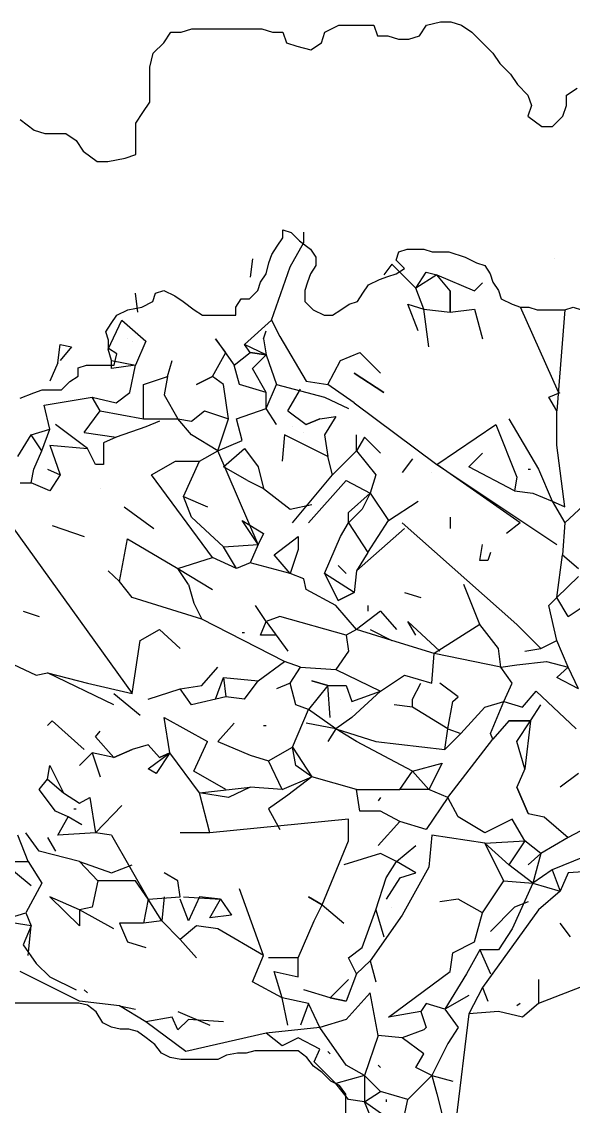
# Model space of a CAD drawing. Header units: inches. Extents: x -422522 to 22891, y -2973 to 414515.
# Drawn here: x 2486 to 2611.1, y -2062 to -1815.8 of the extents above; entities that cross this region are included whole.
import ezdxf

# ---------------------------------------------------------------- set-up
doc = ezdxf.new("R2010")
doc.units = ezdxf.units.IN
doc.header["$MEASUREMENT"] = 0
doc.layers.add('pino marittimo', color=7, linetype='Continuous')

msp = doc.modelspace()

# ---------------------------------------------------------------- linework, layer by layer
at = {"layer": 'pino marittimo'}
for p, q in [((2549.93216, -1865.96767), (2549.93216, -1863.60499)), ((2546.8425, -1871.42), (2549.93216, -1865.96767)), ((2538.30051, -1869.60255), (2537.75527, -1873.78268)), ((2606.81818, -1869.60255), (2606.81818, -1869.60255)), ((2542.66238, -1883.59688), (2546.8425, -1871.42)), ((2569.92405, -1870.87477), (2568.1066, -1873.23744)), ((2575.37638, -1876.3271), (2569.92405, -1870.87477)), ((2575.37638, -1876.3271), (2577.73906, -1872.69221)), ((2580.10174, -1873.23744), (2575.37638, -1876.3271)), ((2577.73906, -1872.69221), (2580.10174, -1873.23744)), ((2583.1914, -1876.87233), (2580.10174, -1873.23744)), ((2580.10174, -1873.23744), (2588.64373, -1876.87233)), ((2588.64373, -1876.87233), (2590.46117, -1875.05489)), ((2512.31105, -1881.77944), (2511.76581, -1877.41757)), ((2577.19383, -1881.05246), (2575.37638, -1876.3271)), ((2583.1914, -1881.77944), (2583.1914, -1876.87233)), ((2583.1914, -1876.87233), (2583.1914, -1881.77944)), ((2575.92162, -1885.95956), (2573.55894, -1879.96199)), ((2573.55894, -1879.96199), (2577.19383, -1881.05246)), ((2578.28429, -1889.59445), (2577.19383, -1881.05246)), ((2577.19383, -1881.05246), (2583.1914, -1881.77944)), ((2583.1914, -1881.77944), (2588.64373, -1881.05246)), ((2588.64373, -1881.05246), (2590.46117, -1887.777)), ((2588.64373, -1881.05246), (2588.64373, -1881.05246)), ((2588.64373, -1881.05246), (2590.46117, -1887.777)), ((2609.17902, -1881.20633), (2607.36341, -1904.13401)), ((2505.5865, -1890.13968), (2508.67616, -1883.59688)), ((2508.67616, -1883.59688), (2514.12849, -1888.32224)), ((2536.48306, -1889.04921), (2542.66238, -1883.59688)), ((2542.66238, -1883.59688), (2544.47982, -1887.23177)), ((2509.94837, -1887.777), (2509.94837, -1887.777)), ((2532.30294, -1890.86666), (2529.94026, -1887.777)), ((2529.94026, -1887.777), (2534.12039, -1893.77457)), ((2540.84493, -1887.777), (2541.39016, -1885.95956)), ((2540.84493, -1887.777), (2541.39016, -1891.41189)), ((2544.47982, -1887.23177), (2550.47739, -1897.40946)), ((2494.1366, -1893.22934), (2494.68183, -1889.04921)), ((2494.68183, -1889.04921), (2497.22626, -1889.59445)), ((2497.22626, -1889.59445), (2494.68183, -1892.6841)), ((2506.31348, -1892.6841), (2505.5865, -1890.13968)), ((2511.03884, -1888.32224), (2511.03884, -1888.32224)), ((2514.12849, -1888.32224), (2511.76581, -1893.77457)), ((2541.39016, -1891.41189), (2536.48306, -1889.04921)), ((2537.75527, -1890.86666), (2536.48306, -1889.04921)), ((2506.31348, -1892.6841), (2511.76581, -1893.77457)), ((2506.31348, -1894.50155), (2506.31348, -1892.6841)), ((2519.03559, -1896.31899), (2520.12606, -1892.6841)), ((2529.21328, -1896.31899), (2532.30294, -1890.86666)), ((2534.12039, -1893.77457), (2537.75527, -1890.86666)), ((2541.39016, -1891.41189), (2537.75527, -1890.86666)), ((2537.75527, -1890.86666), (2541.39016, -1891.41189)), ((2538.30051, -1894.50155), (2541.39016, -1891.41189)), ((2541.39016, -1891.41189), (2543.75284, -1898.13644)), ((2555.38449, -1898.13644), (2558.2924, -1892.6841)), ((2558.2924, -1892.6841), (2562.65427, -1890.86666)), ((2562.65427, -1890.86666), (2564.47171, -1892.6841)), ((2564.47171, -1892.6841), (2567.37963, -1895.59202)), ((2494.1366, -1893.22934), (2492.31915, -1897.40946)), ((2511.76581, -1893.77457), (2506.31348, -1894.50155)), ((2510.4936, -1899.95388), (2511.76581, -1893.77457)), ((2535.3926, -1898.13644), (2534.12039, -1893.77457)), ((2541.39016, -1899.95388), (2538.30051, -1894.50155)), ((2565.56218, -1893.77457), (2565.56218, -1893.77457)), ((2513.58326, -1898.13644), (2519.03559, -1896.31899)), ((2519.03559, -1896.31899), (2518.30862, -1900.49912)), ((2529.21328, -1896.31899), (2525.57839, -1898.13644)), ((2525.57839, -1898.13644), (2529.21328, -1896.31899)), ((2531.75771, -1898.13644), (2529.21328, -1896.31899)), ((2550.47739, -1897.40946), (2555.38449, -1898.13644)), ((2568.1066, -1899.95388), (2561.38206, -1895.59202)), ((2561.38206, -1895.59202), (2568.1066, -1899.95388)), ((2507.40395, -1902.31656), (2510.4936, -1899.95388)), ((2513.58326, -1905.95145), (2513.58326, -1898.13644)), ((2513.58326, -1898.13644), (2513.58326, -1898.13644)), ((2532.84817, -1905.95145), (2531.75771, -1898.13644)), ((2541.39016, -1899.95388), (2535.3926, -1898.13644)), ((2541.39016, -1903.58877), (2543.75284, -1898.13644)), ((2541.39016, -1903.58877), (2541.39016, -1899.95388)), ((2543.75284, -1898.13644), (2554.65751, -1901.04435)), ((2546.29727, -1904.13401), (2549.20518, -1899.22691)), ((2561.38206, -1902.31656), (2555.38449, -1898.13644)), ((2605.54597, -1901.04435), (2608.09039, -1899.95388)), ((2491.04694, -1902.86179), (2501.95161, -1901.04435)), ((2503.76906, -1904.13401), (2501.95161, -1901.04435)), ((2501.95161, -1901.04435), (2507.40395, -1902.31656)), ((2518.30862, -1900.49912), (2521.39827, -1905.95145)), ((2554.65751, -1901.04435), (2560.10985, -1903.58877)), ((2561.38206, -1902.31656), (2580.10174, -1916.31089)), ((2607.36341, -1904.13401), (2605.54597, -1901.04435)), ((2492.31915, -1908.31413), (2491.04694, -1902.86179)), ((2500.13417, -1909.04111), (2503.76906, -1904.13401)), ((2503.76906, -1904.13401), (2513.58326, -1905.95145)), ((2524.48793, -1906.49668), (2527.39584, -1904.13401)), ((2527.39584, -1904.13401), (2532.84817, -1905.95145)), ((2534.66562, -1905.95145), (2541.39016, -1903.58877)), ((2543.75284, -1907.22366), (2541.39016, -1903.58877)), ((2546.29727, -1904.13401), (2550.47739, -1907.22366)), ((2546.29727, -1904.13401), (2546.29727, -1904.13401)), ((2607.36341, -1911.94902), (2607.36341, -1904.13401)), ((2500.86114, -1912.676), (2493.59137, -1907.22366)), ((2513.58326, -1905.95145), (2521.39827, -1905.95145)), ((2517.21815, -1906.49668), (2514.12849, -1907.7689)), ((2524.48793, -1909.58634), (2521.39827, -1905.95145)), ((2521.39827, -1905.95145), (2524.48793, -1906.49668)), ((2530.4855, -1913.22123), (2532.84817, -1905.95145)), ((2535.93783, -1910.85855), (2534.66562, -1905.95145)), ((2543.75284, -1907.22366), (2543.75284, -1907.22366)), ((2553.56704, -1905.95145), (2550.47739, -1907.22366)), ((2550.47739, -1907.22366), (2553.56704, -1905.95145)), ((2553.56704, -1905.95145), (2557.20193, -1905.40622)), ((2557.20193, -1905.40622), (2554.65751, -1909.58634)), ((2580.10174, -1916.31089), (2593.55083, -1907.22366)), ((2593.55083, -1907.22366), (2598.27619, -1919.2188)), ((2596.45874, -1905.95145), (2603.18329, -1917.40135)), ((2485.04938, -1914.49344), (2488.13903, -1909.58634)), ((2488.13903, -1909.58634), (2492.31915, -1908.31413)), ((2490.50171, -1913.22123), (2488.13903, -1909.58634)), ((2490.50171, -1913.22123), (2492.31915, -1908.31413)), ((2500.13417, -1909.04111), (2507.40395, -1910.13157)), ((2507.40395, -1910.13157), (2504.49603, -1911.40379)), ((2514.12849, -1907.7689), (2507.40395, -1910.13157)), ((2530.4855, -1913.22123), (2524.48793, -1909.58634)), ((2545.57029, -1909.58634), (2545.02505, -1915.58391)), ((2555.38449, -1914.49344), (2545.57029, -1909.58634)), ((2547.38773, -1907.7689), (2547.38773, -1907.7689)), ((2549.93216, -1909.04111), (2549.93216, -1909.04111)), ((2554.65751, -1909.58634), (2555.38449, -1914.49344)), ((2561.92729, -1913.22123), (2561.92729, -1909.58634)), ((2563.74474, -1910.13157), (2561.92729, -1913.22123)), ((2563.74474, -1910.13157), (2567.37963, -1913.76646)), ((2492.31915, -1911.94902), (2494.68183, -1918.67356)), ((2492.31915, -1911.94902), (2500.86114, -1912.676)), ((2504.49603, -1911.40379), (2504.49603, -1916.31089)), ((2530.4855, -1913.22123), (2535.93783, -1910.85855)), ((2609.18086, -1925.94334), (2607.36341, -1911.94902)), ((2488.68426, -1917.40135), (2490.50171, -1913.22123)), ((2502.67859, -1916.31089), (2500.86114, -1912.676)), ((2526.30537, -1915.58391), (2530.4855, -1913.22123)), ((2539.57272, -1934.48533), (2530.4855, -1913.22123)), ((2531.75771, -1916.85612), (2536.48306, -1912.676)), ((2536.48306, -1912.676), (2539.57272, -1916.85612)), ((2537.21004, -1915.03868), (2537.21004, -1915.03868)), ((2556.47496, -1918.67356), (2555.38449, -1914.49344)), ((2556.47496, -1918.67356), (2561.92729, -1913.22123)), ((2561.92729, -1913.22123), (2566.28916, -1918.67356)), ((2574.6494, -1915.03868), (2572.28673, -1918.12833)), ((2587.37152, -1916.85612), (2590.46117, -1913.76646)), ((2488.13903, -1920.49101), (2488.68426, -1917.40135)), ((2491.77392, -1917.40135), (2494.68183, -1918.67356)), ((2504.49603, -1916.31089), (2502.67859, -1916.31089)), ((2515.4007, -1918.67356), (2520.85304, -1915.58391)), ((2520.85304, -1915.58391), (2526.30537, -1915.58391)), ((2522.67048, -1923.58067), (2526.30537, -1915.58391)), ((2537.21004, -1919.94578), (2531.75771, -1916.85612)), ((2539.57272, -1916.85612), (2540.84493, -1921.76322)), ((2599.00317, -1929.57823), (2580.10174, -1916.31089)), ((2580.10174, -1916.31089), (2607.36341, -1934.48533)), ((2597.73095, -1922.30845), (2587.37152, -1916.85612)), ((2600.82061, -1917.40135), (2601.36584, -1917.40135)), ((2603.18329, -1917.40135), (2606.27294, -1924.67113)), ((2494.68183, -1918.67356), (2492.31915, -1922.30845)), ((2529.21328, -1937.39325), (2515.4007, -1918.67356)), ((2537.21004, -1919.94578), (2540.84493, -1921.76322)), ((2547.38773, -1929.57823), (2556.47496, -1918.67356)), ((2559.56461, -1919.94578), (2551.02262, -1929.57823)), ((2559.56461, -1919.94578), (2565.01695, -1922.85369)), ((2566.28916, -1918.67356), (2565.01695, -1922.85369)), ((2579.01127, -1918.12833), (2579.01127, -1918.12833)), ((2598.27619, -1919.2188), (2597.73095, -1922.30845)), ((2609.18086, -1929.57823), (2620.8125, -1918.67356)), ((2485.59461, -1920.49101), (2488.13903, -1920.49101)), ((2492.31915, -1922.30845), (2488.13903, -1920.49101)), ((2503.76906, -1921.76322), (2503.76906, -1921.76322)), ((2540.84493, -1921.76322), (2546.8425, -1926.48858)), ((2597.73095, -1922.30845), (2601.91108, -1922.85369)), ((2522.67048, -1923.58067), (2528.12282, -1925.94334)), ((2524.48793, -1928.30602), (2522.67048, -1923.58067)), ((2560.10985, -1927.21556), (2565.01695, -1922.85369)), ((2565.01695, -1922.85369), (2563.1995, -1926.48858)), ((2565.01695, -1922.85369), (2569.19707, -1929.033)), ((2569.19707, -1929.033), (2575.92162, -1924.67113)), ((2601.91108, -1922.85369), (2606.27294, -1924.67113)), ((2606.27294, -1924.67113), (2609.18086, -1929.57823)), ((2606.27294, -1924.67113), (2609.18086, -1925.94334)), ((2480.14227, -1925.39811), (2511.03884, -1968.28981)), ((2509.22139, -1925.94334), (2515.94594, -1930.85045)), ((2546.8425, -1926.48858), (2551.7496, -1925.39811)), ((2563.1995, -1926.48858), (2560.10985, -1929.57823)), ((2560.10985, -1929.57823), (2560.10985, -1927.21556)), ((2531.75771, -1935.03057), (2524.48793, -1928.30602)), ((2539.57272, -1934.48533), (2535.93783, -1929.033)), ((2535.93783, -1929.033), (2540.84493, -1931.94091)), ((2547.38773, -1929.57823), (2547.38773, -1929.57823)), ((2558.2924, -1932.66789), (2560.10985, -1929.57823)), ((2560.10985, -1929.57823), (2564.47171, -1936.30278)), ((2564.47171, -1936.30278), (2569.19707, -1929.033)), ((2572.28673, -1929.57823), (2598.27619, -1952.65978)), ((2583.1914, -1928.30602), (2583.1914, -1930.85045)), ((2599.00317, -1929.57823), (2595.91351, -1931.94091)), ((2609.18086, -1929.57823), (2608.63562, -1936.84801)), ((2609.18086, -1929.57823), (2609.18086, -1929.57823)), ((2492.86439, -1930.12347), (2500.13417, -1932.66789)), ((2540.84493, -1931.94091), (2539.57272, -1934.48533)), ((2561.92729, -1940.4829), (2572.83196, -1930.85045)), ((2508.13092, -1942.84558), (2509.94837, -1933.21312)), ((2509.94837, -1933.21312), (2521.39827, -1939.93767)), ((2531.75771, -1935.03057), (2539.57272, -1934.48533)), ((2539.57272, -1934.48533), (2537.75527, -1938.66546)), ((2543.20761, -1936.84801), (2548.65994, -1932.66789)), ((2548.65994, -1932.66789), (2548.65994, -1935.5758)), ((2554.65751, -1941.02814), (2558.2924, -1932.66789)), ((2589.91594, -1938.12022), (2590.46117, -1934.48533)), ((2534.66562, -1939.93767), (2531.75771, -1935.03057)), ((2546.8425, -1941.02814), (2543.20761, -1936.84801)), ((2548.65994, -1935.5758), (2546.8425, -1941.02814)), ((2564.47171, -1936.30278), (2561.92729, -1940.4829)), ((2592.27862, -1936.30278), (2591.73339, -1938.12022)), ((2607.36341, -1946.48047), (2608.63562, -1936.84801)), ((2608.63562, -1936.84801), (2612.27051, -1939.93767)), ((2521.39827, -1939.93767), (2529.21328, -1937.39325)), ((2534.66562, -1939.93767), (2529.21328, -1937.39325)), ((2537.75527, -1938.66546), (2534.66562, -1939.93767)), ((2546.8425, -1941.02814), (2537.75527, -1938.66546)), ((2557.74717, -1939.21069), (2559.56461, -1941.02814)), ((2591.73339, -1938.12022), (2589.91594, -1938.12022)), ((2508.13092, -1942.84558), (2505.5865, -1940.4829)), ((2523.76095, -1943.57256), (2521.39827, -1939.93767)), ((2521.39827, -1939.93767), (2529.21328, -1944.66303)), ((2549.93216, -1942.30035), (2546.8425, -1941.02814)), ((2561.38206, -1945.39), (2554.65751, -1941.02814)), ((2554.65751, -1941.02814), (2557.74717, -1947.20745)), ((2561.92729, -1940.4829), (2561.38206, -1945.39)), ((2607.36341, -1946.48047), (2612.27051, -1941.75511)), ((2511.03884, -1946.48047), (2508.13092, -1942.84558)), ((2523.76095, -1943.57256), (2525.03316, -1947.75268)), ((2550.47739, -1944.66303), (2549.93216, -1942.30035)), ((2557.20193, -1948.29792), (2550.47739, -1944.66303)), ((2589.91594, -1952.65978), (2586.28105, -1943.57256)), ((2526.85061, -1951.38757), (2511.03884, -1946.48047)), ((2561.38206, -1945.39), (2557.74717, -1947.20745)), ((2557.74717, -1947.20745), (2561.38206, -1945.39)), ((2572.83196, -1945.39), (2576.46685, -1946.48047)), ((2605.54597, -1948.29792), (2607.36341, -1946.48047)), ((2609.90783, -1950.84234), (2607.36341, -1946.48047)), ((2486.32159, -1949.57013), (2489.95648, -1950.84234)), ((2525.03316, -1947.75268), (2526.85061, -1951.38757)), ((2541.39016, -1951.93281), (2539.02749, -1948.29792)), ((2561.92729, -1953.75025), (2557.20193, -1948.29792)), ((2567.37963, -1949.57013), (2561.92729, -1953.75025)), ((2564.47171, -1948.29792), (2564.47171, -1949.57013)), ((2567.37963, -1949.57013), (2571.01452, -1953.75025)), ((2607.36341, -1956.29467), (2605.54597, -1948.29792)), ((2609.90783, -1950.84234), (2615.36017, -1947.20745)), ((2545.57029, -1961.02003), (2526.85061, -1951.38757)), ((2540.11795, -1955.02246), (2541.39016, -1951.93281)), ((2544.47982, -1950.84234), (2541.39016, -1951.93281)), ((2541.39016, -1951.93281), (2546.29727, -1958.65735)), ((2559.56461, -1955.02246), (2544.47982, -1950.84234)), ((2575.37638, -1955.02246), (2573.55894, -1951.93281)), ((2573.55894, -1951.93281), (2580.82872, -1958.65735)), ((2512.85628, -1956.29467), (2517.21815, -1953.75025)), ((2517.21815, -1953.75025), (2521.9435, -1958.11212)), ((2535.93783, -1954.47723), (2536.48306, -1954.47723)), ((2561.92729, -1953.75025), (2559.56461, -1955.02246)), ((2569.92405, -1956.29467), (2561.92729, -1953.75025)), ((2565.01695, -1953.75025), (2569.92405, -1956.29467)), ((2589.91594, -1952.65978), (2579.55651, -1959.20258)), ((2594.09606, -1958.11212), (2589.91594, -1952.65978)), ((2598.27619, -1952.65978), (2603.72852, -1958.11212)), ((2511.03884, -1968.28981), (2512.85628, -1956.29467)), ((2543.75284, -1955.02246), (2540.11795, -1955.02246)), ((2559.56461, -1955.02246), (2560.10985, -1958.65735)), ((2579.55651, -1959.20258), (2569.92405, -1956.29467)), ((2603.72852, -1958.11212), (2607.36341, -1956.29467)), ((2609.90783, -1962.29224), (2607.36341, -1956.29467)), ((2560.10985, -1958.65735), (2557.20193, -1962.83747)), ((2579.01127, -1965.92713), (2579.55651, -1959.20258)), ((2594.6413, -1962.29224), (2579.55651, -1959.20258)), ((2594.6413, -1962.29224), (2594.09606, -1958.11212)), ((2600.09363, -1958.65735), (2603.72852, -1958.11212)), ((2482.6867, -1961.02003), (2489.2295, -1964.10969)), ((2539.57272, -1965.3819), (2545.57029, -1961.02003)), ((2549.20518, -1962.29224), (2545.57029, -1961.02003)), ((2594.6413, -1962.29224), (2598.27619, -1961.74701)), ((2598.27619, -1961.74701), (2605.00073, -1961.02003)), ((2605.00073, -1961.02003), (2609.90783, -1962.29224)), ((2489.2295, -1964.10969), (2491.77392, -1963.56445)), ((2506.85871, -1970.83423), (2491.77392, -1963.56445)), ((2491.77392, -1963.56445), (2500.86114, -1965.92713)), ((2526.85061, -1966.47236), (2530.4855, -1962.29224)), ((2546.8425, -1965.92713), (2549.20518, -1962.29224)), ((2549.20518, -1962.29224), (2557.20193, -1962.83747)), ((2557.20193, -1962.83747), (2567.37963, -1967.74458)), ((2567.37963, -1967.74458), (2572.83196, -1964.10969)), ((2572.83196, -1964.10969), (2579.01127, -1965.92713)), ((2597.18572, -1965.92713), (2594.6413, -1962.29224)), ((2607.36341, -1964.65492), (2609.90783, -1962.29224)), ((2612.27051, -1967.19934), (2609.90783, -1962.29224)), ((2500.86114, -1965.92713), (2511.03884, -1968.28981)), ((2521.9435, -1967.19934), (2526.85061, -1966.47236)), ((2529.94026, -1969.56202), (2531.75771, -1964.65492)), ((2531.75771, -1964.65492), (2532.30294, -1969.01679)), ((2531.75771, -1964.65492), (2539.57272, -1965.3819)), ((2536.48306, -1969.56202), (2539.57272, -1965.3819)), ((2546.8425, -1965.92713), (2543.75284, -1967.19934)), ((2548.11471, -1970.83423), (2546.8425, -1965.92713)), ((2555.38449, -1966.47236), (2551.02262, -1971.9247)), ((2555.38449, -1966.47236), (2551.7496, -1965.3819)), ((2551.7496, -1965.3819), (2555.38449, -1966.47236)), ((2555.38449, -1966.47236), (2559.56461, -1966.47236)), ((2555.92972, -1973.74214), (2555.38449, -1966.47236)), ((2559.56461, -1966.47236), (2560.83682, -1970.10725)), ((2574.6494, -1969.56202), (2576.46685, -1965.92713)), ((2585.00884, -1969.01679), (2580.82872, -1965.92713)), ((2595.36828, -1970.10725), (2597.18572, -1965.92713)), ((2612.27051, -1967.19934), (2607.36341, -1964.65492)), ((2506.85871, -1968.28981), (2506.85871, -1968.28981)), ((2506.85871, -1968.28981), (2512.85628, -1973.19691)), ((2514.67373, -1969.56202), (2521.9435, -1967.19934)), ((2524.48793, -1970.83423), (2521.9435, -1967.19934)), ((2532.30294, -1969.01679), (2524.48793, -1970.83423)), ((2536.48306, -1969.56202), (2532.30294, -1969.01679)), ((2560.83682, -1970.10725), (2567.37963, -1967.74458)), ((2567.37963, -1967.74458), (2560.83682, -1973.74214)), ((2583.73663, -1970.10725), (2585.00884, -1969.01679)), ((2599.5484, -1971.37946), (2602.63806, -1967.74458)), ((2602.63806, -1967.74458), (2611.72528, -1976.28657)), ((2551.02262, -1971.9247), (2548.11471, -1970.83423)), ((2558.2924, -1969.56202), (2558.2924, -1969.56202)), ((2574.6494, -1971.37946), (2570.46928, -1970.83423)), ((2574.6494, -1971.37946), (2574.6494, -1969.56202)), ((2582.64616, -1976.28657), (2574.6494, -1971.37946)), ((2582.64616, -1976.28657), (2583.73663, -1970.10725)), ((2585.55407, -1977.37703), (2591.00641, -1971.37946)), ((2591.00641, -1971.37946), (2595.36828, -1970.10725)), ((2592.27862, -1977.37703), (2595.36828, -1970.10725)), ((2595.36828, -1970.10725), (2599.5484, -1971.37946)), ((2601.36584, -1974.46912), (2603.72852, -1970.83423)), ((2519.58083, -1981.7389), (2518.30862, -1973.74214)), ((2518.30862, -1973.74214), (2528.12282, -1979.19448)), ((2547.38773, -1980.46669), (2551.02262, -1971.9247)), ((2557.20193, -1976.28657), (2551.02262, -1971.9247)), ((2560.83682, -1973.74214), (2557.20193, -1976.28657)), ((2560.83682, -1971.9247), (2560.83682, -1971.9247)), ((2491.77392, -1975.55959), (2492.86439, -1974.46912)), ((2500.13417, -1981.01192), (2492.86439, -1974.46912)), ((2530.4855, -1979.19448), (2534.12039, -1975.01435)), ((2540.84493, -1975.55959), (2541.39016, -1975.55959)), ((2557.20193, -1976.28657), (2550.47739, -1975.01435)), ((2557.20193, -1976.28657), (2555.38449, -1979.19448)), ((2557.20193, -1976.28657), (2566.28916, -1979.19448)), ((2561.92729, -1979.19448), (2557.20193, -1976.28657)), ((2581.91918, -1981.01192), (2582.64616, -1976.28657)), ((2582.64616, -1976.28657), (2585.55407, -1977.37703)), ((2596.45874, -1974.46912), (2592.82385, -1978.64924)), ((2596.45874, -1974.46912), (2601.36584, -1974.46912)), ((2601.36584, -1974.46912), (2596.45874, -1974.46912)), ((2598.27619, -1979.19448), (2601.36584, -1974.46912)), ((2601.36584, -1974.46912), (2600.09363, -1985.37379)), ((2502.67859, -1978.10401), (2503.76906, -1976.8318)), ((2506.85871, -1982.82937), (2502.67859, -1978.10401)), ((2585.55407, -1977.37703), (2581.91918, -1981.01192)), ((2582.64616, -1991.91659), (2592.82385, -1978.64924)), ((2592.82385, -1978.64924), (2592.27862, -1977.37703)), ((2506.85871, -1982.82937), (2511.03884, -1981.01192)), ((2511.03884, -1981.01192), (2506.85871, -1982.82937)), ((2514.67373, -1979.92146), (2511.03884, -1981.01192)), ((2517.21815, -1982.82937), (2514.67373, -1979.92146)), ((2525.03316, -1985.91902), (2528.12282, -1979.19448)), ((2530.4855, -1979.19448), (2537.75527, -1982.28413)), ((2541.9354, -1983.55635), (2547.38773, -1980.46669)), ((2548.11471, -1984.64681), (2547.38773, -1980.46669)), ((2547.38773, -1980.46669), (2551.7496, -1987.19123)), ((2574.6494, -1985.91902), (2561.92729, -1979.19448)), ((2566.28916, -1979.19448), (2581.91918, -1981.01192)), ((2600.09363, -1985.37379), (2598.27619, -1979.19448)), ((2501.95161, -1981.7389), (2499.0437, -1984.64681)), ((2506.85871, -1982.82937), (2501.95161, -1981.7389)), ((2501.95161, -1981.7389), (2503.76906, -1987.19123)), ((2514.67373, -1985.37379), (2519.58083, -1981.7389)), ((2519.58083, -1981.7389), (2516.49117, -1986.46426)), ((2517.21815, -1982.82937), (2519.58083, -1981.7389)), ((2519.58083, -1981.7389), (2517.21815, -1982.82937)), ((2526.30537, -1990.82612), (2519.58083, -1981.7389)), ((2537.75527, -1982.28413), (2541.9354, -1983.55635)), ((2545.02505, -1990.09915), (2541.9354, -1983.55635)), ((2491.77392, -1987.73647), (2492.31915, -1984.64681)), ((2492.31915, -1984.64681), (2495.40881, -1990.82612)), ((2516.49117, -1986.46426), (2514.67373, -1985.37379)), ((2532.30294, -1990.09915), (2525.03316, -1985.91902)), ((2551.7496, -1987.19123), (2548.11471, -1984.64681)), ((2571.74149, -1990.09915), (2574.6494, -1985.91902)), ((2574.6494, -1985.91902), (2581.37395, -1984.10158)), ((2578.28429, -1990.09915), (2574.6494, -1985.91902)), ((2581.37395, -1984.10158), (2578.28429, -1990.09915)), ((2600.09363, -1985.37379), (2598.27619, -1989.55391)), ((2612.27051, -1986.46426), (2608.09039, -1989.55391)), ((2489.95648, -1990.09915), (2491.77392, -1987.73647)), ((2491.77392, -1987.73647), (2495.40881, -1990.82612)), ((2545.02505, -1990.09915), (2551.7496, -1987.19123)), ((2551.7496, -1987.19123), (2546.29727, -1991.37136)), ((2561.92729, -1990.09915), (2551.7496, -1987.19123)), ((2493.59137, -1995.00625), (2489.95648, -1990.09915)), ((2495.40881, -1990.82612), (2499.0437, -1993.1888)), ((2526.30537, -1990.82612), (2537.75527, -1989.55391)), ((2532.84817, -1991.91659), (2526.30537, -1990.82612)), ((2528.66805, -1999.91335), (2526.30537, -1990.82612)), ((2537.75527, -1989.55391), (2532.84817, -1991.91659)), ((2545.02505, -1990.09915), (2537.75527, -1989.55391)), ((2546.29727, -1991.37136), (2541.9354, -1994.46101)), ((2561.92729, -1990.09915), (2571.74149, -1990.09915)), ((2562.65427, -1995.00625), (2561.92729, -1990.09915)), ((2578.28429, -1990.09915), (2571.74149, -1990.09915)), ((2582.64616, -1991.91659), (2578.28429, -1990.09915)), ((2600.82061, -1995.55148), (2598.27619, -1989.55391)), ((2598.27619, -1989.55391), (2600.82061, -1995.55148)), ((2499.0437, -1993.1888), (2501.40638, -1991.91659)), ((2501.40638, -1991.91659), (2502.67859, -1999.91335)), ((2502.67859, -1999.91335), (2508.67616, -1993.73404)), ((2567.37963, -1991.91659), (2566.83439, -1992.64357)), ((2582.64616, -1991.91659), (2577.73906, -1999.18637)), ((2585.00884, -1996.27846), (2582.64616, -1991.91659)), ((2496.49928, -1996.27846), (2493.59137, -1995.00625)), ((2494.1366, -2000.45858), (2496.49928, -1996.27846)), ((2499.58893, -1998.0959), (2496.49928, -1996.27846)), ((2497.77149, -1994.46101), (2498.31672, -1994.46101)), ((2541.9354, -1994.46101), (2544.47982, -1999.18637)), ((2567.37963, -1995.00625), (2562.65427, -1995.00625)), ((2571.74149, -1997.36893), (2567.37963, -1995.00625)), ((2591.00641, -1999.91335), (2585.00884, -1996.27846)), ((2600.82061, -1995.55148), (2604.4555, -1996.27846)), ((2604.4555, -1996.27846), (2609.90783, -2001.00382)), ((2499.58893, -1998.0959), (2499.58893, -1998.0959)), ((2560.10985, -1996.82369), (2528.66805, -1999.91335)), ((2560.10985, -2001.73079), (2560.10985, -1996.82369)), ((2566.83439, -2002.82126), (2571.74149, -1997.36893)), ((2577.73906, -1999.18637), (2571.74149, -1997.36893)), ((2597.18572, -1996.82369), (2591.00641, -1999.91335)), ((2600.09363, -2001.73079), (2597.18572, -1996.82369)), ((2617.72285, -1996.82369), (2609.90783, -2001.00382)), ((2487.41205, -2006.45615), (2485.04938, -2000.45858)), ((2489.95648, -2004.09347), (2486.86682, -1999.91335)), ((2491.77392, -2001.00382), (2493.59137, -2004.09347)), ((2502.67859, -1999.91335), (2494.1366, -2000.45858)), ((2506.31348, -2000.45858), (2502.67859, -1999.91335)), ((2506.31348, -2000.45858), (2514.67373, -2014.99814)), ((2528.66805, -1999.91335), (2521.9435, -1999.91335)), ((2579.01127, -2000.45858), (2578.28429, -2007.72836)), ((2591.00641, -2002.27603), (2579.01127, -2000.45858)), ((2609.90783, -2001.00382), (2603.72852, -2004.63871)), ((2554.11228, -2016.27035), (2560.10985, -2001.73079)), ((2571.01452, -2006.45615), (2575.37638, -2002.82126)), ((2591.00641, -2002.27603), (2600.09363, -2001.73079)), ((2596.45874, -2007.18313), (2591.00641, -2002.27603)), ((2595.36828, -2010.81802), (2591.00641, -2002.27603)), ((2600.09363, -2001.73079), (2596.45874, -2007.18313)), ((2603.72852, -2004.63871), (2600.09363, -2001.73079)), ((2499.0437, -2006.45615), (2489.95648, -2004.09347)), ((2567.37963, -2004.63871), (2559.01938, -2007.18313)), ((2571.01452, -2006.45615), (2567.37963, -2004.63871)), ((2600.82061, -2007.18313), (2603.72852, -2004.63871)), ((2603.72852, -2004.63871), (2601.91108, -2011.36325)), ((2613.54272, -2005.36568), (2606.27294, -2008.27359)), ((2488.13903, -2011.90848), (2481.41449, -2006.45615)), ((2481.41449, -2006.45615), (2487.41205, -2006.45615)), ((2487.41205, -2006.45615), (2490.50171, -2011.36325)), ((2499.0437, -2006.45615), (2506.31348, -2009.00057)), ((2503.22382, -2010.81802), (2499.0437, -2006.45615)), ((2506.31348, -2009.00057), (2511.03884, -2007.18313)), ((2568.65184, -2010.09104), (2571.01452, -2006.45615)), ((2575.37638, -2009.00057), (2571.01452, -2006.45615)), ((2578.28429, -2007.72836), (2572.28673, -2018.63303)), ((2601.91108, -2011.36325), (2596.45874, -2007.18313)), ((2606.27294, -2008.27359), (2601.91108, -2011.36325)), ((2606.27294, -2008.27359), (2608.09039, -2013.1807)), ((2620.08553, -2008.27359), (2609.90783, -2009.00057)), ((2503.22382, -2010.81802), (2501.95161, -2016.81559)), ((2511.76581, -2010.81802), (2503.22382, -2010.81802)), ((2514.67373, -2014.99814), (2511.76581, -2010.81802)), ((2521.39827, -2010.81802), (2518.30862, -2009.00057)), ((2521.9435, -2014.45291), (2521.39827, -2010.81802)), ((2566.28916, -2017.36082), (2568.65184, -2010.09104)), ((2571.74149, -2010.09104), (2568.65184, -2014.99814)), ((2571.74149, -2010.09104), (2575.37638, -2009.00057)), ((2590.46117, -2018.0878), (2595.36828, -2010.81802)), ((2595.36828, -2010.81802), (2601.91108, -2011.36325)), ((2609.90783, -2009.00057), (2608.09039, -2013.1807)), ((2490.50171, -2011.36325), (2486.86682, -2018.0878)), ((2490.50171, -2011.36325), (2490.50171, -2011.36325)), ((2540.84493, -2027.72025), (2535.3926, -2012.63546)), ((2601.91108, -2011.36325), (2597.18572, -2021.72269)), ((2601.91108, -2011.36325), (2608.09039, -2013.1807)), ((2608.09039, -2013.1807), (2603.18329, -2017.36082)), ((2499.0437, -2017.36082), (2492.31915, -2014.45291)), ((2499.0437, -2020.99571), (2492.31915, -2014.45291)), ((2514.67373, -2014.99814), (2513.58326, -2020.45047)), ((2514.67373, -2014.99814), (2521.9435, -2014.45291)), ((2517.76338, -2019.90524), (2514.67373, -2014.99814)), ((2518.30862, -2014.45291), (2517.76338, -2019.90524)), ((2523.76095, -2019.90524), (2521.9435, -2014.99814)), ((2522.67048, -2014.45291), (2531.03073, -2014.99814)), ((2526.30537, -2014.45291), (2523.76095, -2019.90524)), ((2531.03073, -2014.99814), (2526.30537, -2014.45291)), ((2528.66805, -2019.17826), (2531.03073, -2014.99814)), ((2531.03073, -2014.99814), (2533.57515, -2018.63303)), ((2554.11228, -2016.27035), (2551.02262, -2014.45291)), ((2551.02262, -2014.45291), (2554.11228, -2016.27035)), ((2585.00884, -2014.99814), (2580.82872, -2015.54337)), ((2590.46117, -2018.0878), (2585.00884, -2014.99814)), ((2600.82061, -2015.54337), (2597.73095, -2016.81559)), ((2480.86925, -2019.90524), (2486.86682, -2018.0878)), ((2486.86682, -2018.0878), (2488.13903, -2020.99571)), ((2496.49928, -2016.27035), (2496.49928, -2016.27035)), ((2501.95161, -2016.81559), (2499.0437, -2017.36082)), ((2506.85871, -2021.72269), (2499.0437, -2017.36082)), ((2499.0437, -2017.36082), (2499.0437, -2020.99571)), ((2552.29483, -2019.90524), (2554.11228, -2016.27035)), ((2554.11228, -2016.27035), (2559.01938, -2020.45047)), ((2563.1995, -2025.90281), (2566.28916, -2017.36082)), ((2566.28916, -2017.36082), (2568.1066, -2023.54013)), ((2569.92405, -2016.81559), (2569.92405, -2016.81559)), ((2588.64373, -2024.6306), (2590.46117, -2018.0878)), ((2603.18329, -2017.36082), (2590.46117, -2034.99003)), ((2597.73095, -2016.81559), (2592.27862, -2022.26792)), ((2488.13903, -2020.99571), (2480.86925, -2019.90524)), ((2513.58326, -2020.45047), (2508.13092, -2020.45047)), ((2508.13092, -2020.45047), (2509.94837, -2024.6306)), ((2517.76338, -2019.90524), (2513.58326, -2020.45047)), ((2521.9435, -2024.08536), (2517.76338, -2019.90524)), ((2533.57515, -2018.63303), (2528.66805, -2019.17826)), ((2548.65994, -2028.26549), (2552.29483, -2019.90524)), ((2572.28673, -2018.63303), (2565.01695, -2028.99247)), ((2610.45307, -2023.54013), (2608.09039, -2020.45047)), ((2488.13903, -2020.99571), (2486.32159, -2025.35758)), ((2487.41205, -2027.72025), (2488.13903, -2020.99571)), ((2525.57839, -2020.99571), (2521.9435, -2024.08536)), ((2530.4855, -2021.72269), (2525.57839, -2020.99571)), ((2540.84493, -2027.72025), (2530.4855, -2021.72269)), ((2597.18572, -2021.72269), (2594.09606, -2026.44804)), ((2486.32159, -2025.35758), (2489.2295, -2029.5377)), ((2509.94837, -2024.6306), (2514.12849, -2025.90281)), ((2521.9435, -2024.08536), (2525.57839, -2028.26549)), ((2583.73663, -2027.17502), (2588.64373, -2024.6306)), ((2487.41205, -2027.72025), (2487.41205, -2027.72025)), ((2538.30051, -2033.71782), (2540.84493, -2027.72025)), ((2548.65994, -2028.26549), (2541.9354, -2028.26549)), ((2548.65994, -2032.62736), (2548.65994, -2028.26549)), ((2560.10985, -2028.26549), (2563.1995, -2025.90281)), ((2561.92729, -2031.90038), (2560.10985, -2028.26549)), ((2583.1914, -2031.35514), (2583.73663, -2027.17502)), ((2589.91594, -2026.44804), (2586.82629, -2031.90038)), ((2594.09606, -2026.44804), (2589.91594, -2026.44804)), ((2589.91594, -2026.44804), (2592.27862, -2031.90038)), ((2489.2295, -2029.5377), (2492.31915, -2032.62736)), ((2492.31915, -2032.62736), (2489.2295, -2029.5377)), ((2565.01695, -2028.99247), (2561.92729, -2031.90038)), ((2565.01695, -2028.99247), (2566.28916, -2033.71782)), ((2499.0437, -2038.07969), (2485.59461, -2031.35514)), ((2492.31915, -2032.62736), (2498.31672, -2035.53527)), ((2545.02505, -2037.35271), (2543.20761, -2031.35514)), ((2543.20761, -2031.35514), (2548.65994, -2032.62736)), ((2560.10985, -2033.17259), (2555.92972, -2037.35271)), ((2561.92729, -2031.90038), (2559.56461, -2038.07969)), ((2560.10985, -2033.17259), (2560.10985, -2033.17259)), ((2569.19707, -2041.71458), (2583.1914, -2031.35514)), ((2586.82629, -2031.90038), (2581.91918, -2039.89713)), ((2617.17761, -2033.17259), (2603.18329, -2038.62492)), ((2603.18329, -2033.17259), (2603.18329, -2038.62492)), ((2500.13417, -2035.53527), (2500.86114, -2036.26224)), ((2545.02505, -2037.35271), (2538.30051, -2033.71782)), ((2555.92972, -2037.35271), (2549.93216, -2035.53527)), ((2590.46117, -2034.99003), (2587.37152, -2040.9876)), ((2590.46117, -2034.99003), (2591.73339, -2038.07969)), ((2508.13092, -2039.17016), (2499.0437, -2038.07969)), ((2551.02262, -2038.62492), (2545.02505, -2037.35271)), ((2546.29727, -2043.53202), (2545.02505, -2037.35271)), ((2555.92972, -2037.35271), (2559.56461, -2038.07969)), ((2559.56461, -2038.07969), (2555.92972, -2037.35271)), ((2565.01695, -2036.26224), (2559.56461, -2042.25981)), ((2566.83439, -2045.8947), (2565.01695, -2036.26224)), ((2587.37152, -2036.80748), (2581.91918, -2039.89713)), ((2514.12849, -2042.80505), (2508.13092, -2039.17016)), ((2508.13092, -2039.17016), (2511.76581, -2039.89713)), ((2521.39827, -2040.44237), (2528.66805, -2043.53202)), ((2551.02262, -2038.62492), (2549.20518, -2043.53202)), ((2553.56704, -2044.07726), (2551.02262, -2038.62492)), ((2576.46685, -2040.44237), (2569.19707, -2041.71458)), ((2577.73906, -2038.62492), (2576.46685, -2040.44237)), ((2576.46685, -2040.44237), (2577.73906, -2044.07726)), ((2581.91918, -2039.89713), (2577.73906, -2038.62492)), ((2581.91918, -2039.89713), (2585.00884, -2044.07726)), ((2594.09606, -2040.44237), (2587.37152, -2040.9876)), ((2599.5484, -2041.71458), (2594.09606, -2040.44237)), ((2599.00317, -2038.62492), (2598.27619, -2039.17016)), ((2603.18329, -2038.62492), (2599.5484, -2041.71458)), ((2520.12606, -2041.71458), (2514.12849, -2042.80505)), ((2523.21572, -2049.52959), (2514.12849, -2042.80505)), ((2521.39827, -2044.62249), (2520.12606, -2041.71458)), ((2523.76095, -2042.25981), (2521.39827, -2044.62249)), ((2531.75771, -2042.80505), (2523.76095, -2042.25981)), ((2531.75771, -2042.80505), (2531.75771, -2042.80505)), ((2559.56461, -2042.25981), (2553.56704, -2044.07726)), ((2559.56461, -2042.25981), (2553.56704, -2044.07726)), ((2587.37152, -2040.9876), (2584.46361, -2065.34136)), ((2541.39016, -2045.34947), (2523.21572, -2049.52959)), ((2553.56704, -2044.07726), (2541.39016, -2045.34947)), ((2545.02505, -2048.25738), (2541.39016, -2045.34947)), ((2559.56461, -2052.61925), (2553.56704, -2044.07726)), ((2577.19383, -2044.62249), (2572.28673, -2046.43994)), ((2577.73906, -2044.07726), (2577.19383, -2044.62249)), ((2585.00884, -2044.07726), (2582.64616, -2047.71215)), ((2585.00884, -2044.07726), (2582.64616, -2047.71215)), ((2548.65994, -2046.43994), (2545.02505, -2048.25738)), ((2553.56704, -2048.98436), (2548.65994, -2046.43994)), ((2566.83439, -2045.8947), (2563.74474, -2054.98193)), ((2572.28673, -2046.43994), (2566.83439, -2045.8947)), ((2577.19383, -2050.07483), (2572.28673, -2046.43994)), ((2582.64616, -2047.71215), (2579.01127, -2054.98193)), ((2552.29483, -2051.89227), (2553.56704, -2048.98436)), ((2555.38449, -2049.52959), (2555.92972, -2050.07483)), ((2575.37638, -2053.16448), (2577.19383, -2050.07483)), ((2557.20193, -2056.79937), (2552.29483, -2051.89227)), ((2563.74474, -2054.98193), (2559.56461, -2052.61925)), ((2566.83439, -2052.61925), (2567.37963, -2053.16448)), ((2563.74474, -2054.98193), (2557.20193, -2056.79937)), ((2567.37963, -2058.61682), (2563.74474, -2054.98193)), ((2563.74474, -2054.98193), (2563.74474, -2060.97949)), ((2573.55894, -2060.43426), (2579.01127, -2054.98193)), ((2579.01127, -2054.98193), (2575.37638, -2053.16448)), ((2579.01127, -2054.98193), (2580.10174, -2059.16205)), ((2579.01127, -2054.98193), (2583.73663, -2056.25414)), ((2560.10985, -2060.43426), (2557.20193, -2056.79937)), ((2559.01938, -2058.61682), (2559.01938, -2058.61682)), ((2563.74474, -2060.97949), (2567.37963, -2058.61682)), ((2573.55894, -2060.43426), (2567.37963, -2058.61682)), ((2580.10174, -2059.16205), (2582.64616, -2068.97625)), ((2563.74474, -2060.97949), (2560.10985, -2060.43426)), ((2563.74474, -2060.97949), (2560.10985, -2060.43426)), ((2565.01695, -2064.06915), (2563.74474, -2060.97949)), ((2568.1066, -2064.06915), (2563.74474, -2060.97949)), ((2568.65184, -2060.43426), (2568.65184, -2060.97949)), ((2572.28673, -2066.43183), (2573.55894, -2060.43426))]:
    msp.add_line(p, q, dxfattribs=at)
for points in [[(2485.61524, -1838.04608), (2488.79298, -1840.42755), (2491.17629, -1841.22137), (2495.9429, -1841.22137), (2498.32621, -1842.80902), (2499.91508, -1845.19049), (2503.09283, -1847.57197), (2505.47614, -1847.57197), (2509.44832, -1846.77814), (2511.83162, -1845.98432), (2511.83162, -1838.8399), (2513.4205, -1836.45843), (2515.00937, -1834.07696), (2515.00937, -1826.13871), (2515.8038, -1822.96342), (2518.18711, -1820.58194), (2519.77598, -1818.20047), (2522.15929, -1818.20047), (2524.5426, -1817.40665), (2540.43132, -1817.40665), (2542.81463, -1818.20047), (2545.19794, -1818.20047), (2545.99237, -1820.58194), (2548.37568, -1821.37577), (2551.55343, -1822.16959), (2553.93673, -1820.58194), (2554.73117, -1818.20047), (2557.90891, -1816.61282), (2565.85327, -1816.61282), (2566.64771, -1818.99429), (2569.03102, -1818.99429), (2571.41433, -1819.78812), (2573.79763, -1819.78812), (2576.18094, -1818.99429), (2577.76981, -1816.61282), (2580.94756, -1815.819), (2583.33086, -1815.819), (2585.71417, -1816.61282), (2588.09748, -1818.20047), (2590.48079, -1820.58194), (2592.8641, -1822.96342), (2594.45297, -1825.34489), (2596.83628, -1827.72636), (2598.42515, -1830.10783), (2600.80846, -1832.48931), (2601.60289, -1834.87078), (2600.80846, -1837.25225), (2603.9862, -1839.63373), (2606.36951, -1839.63373), (2608.75282, -1837.25225), (2609.54725, -1834.87078), (2609.54725, -1832.48931), (2611.93056, -1830.90166)], [(2485.57395, -1901.26885), (2488.71114, -1900.01494), (2490.59345, -1899.38799), (2494.9855, -1899.38799), (2496.86782, -1897.50713), (2498.75013, -1896.25322), (2498.75013, -1894.37236), (2500.63244, -1893.7454), (2506.90681, -1893.7454), (2507.53424, -1891.23759), (2505.65193, -1889.98368), (2505.65193, -1888.10282), (2505.0245, -1886.22196), (2506.27937, -1884.3411), (2507.53424, -1882.46024), (2510.04399, -1881.20633), (2513.18118, -1880.57937), (2515.69093, -1879.32547), (2516.31836, -1877.44461), (2518.20067, -1876.81765), (2520.71042, -1878.07156), (2522.59273, -1879.32547), (2525.10248, -1881.20633), (2526.98479, -1882.46024), (2534.51403, -1882.46024), (2534.51403, -1880.57937), (2535.7689, -1878.69851), (2537.65121, -1878.69851), (2539.53353, -1876.81765), (2540.16096, -1874.93679), (2541.41584, -1873.05593), (2542.04327, -1870.54812), (2542.67071, -1868.66725), (2543.92558, -1866.78639), (2545.18046, -1864.90553), (2545.18046, -1863.02467), (2547.06277, -1863.65162), (2548.94508, -1865.53249), (2551.45483, -1867.41335), (2552.7097, -1869.29421), (2552.7097, -1871.17507), (2551.45483, -1873.05593), (2550.82739, -1874.93679), (2550.19995, -1876.81765), (2550.19995, -1879.32547), (2552.08226, -1881.20633), (2554.59201, -1882.46024), (2556.47432, -1882.46024), (2558.35663, -1881.20633), (2560.23894, -1879.95242), (2562.12126, -1879.32547), (2563.37613, -1877.44461), (2564.631, -1875.56375), (2567.14075, -1874.30984), (2569.02306, -1873.68288), (2570.90537, -1873.05593), (2572.78768, -1871.80202), (2570.90537, -1869.92116), (2571.53281, -1868.0403), (2573.41512, -1867.41335), (2577.17974, -1867.41335), (2579.06205, -1868.0403), (2582.82667, -1868.0403), (2586.59129, -1869.29421), (2589.10104, -1870.54812), (2590.98335, -1871.17507), (2592.23823, -1873.05593), (2592.86566, -1874.93679), (2594.12054, -1876.81765), (2594.74797, -1878.69851), (2597.25772, -1879.95242), (2599.14003, -1880.57937), (2601.02234, -1880.57937), (2602.90465, -1881.20633), (2609.17902, -1881.20633), (2611.06133, -1880.57937), (2612.94364, -1881.20633)], [(2607.6969, -1899.92272), (2599.14003, -1880.57937)], [(2559.52087, -2063.67226), (2559.52087, -2059.24213), (2558.04302, -2057.27319), (2556.07256, -2056.28872), (2554.1021, -2054.31977), (2552.13164, -2052.84306), (2550.65379, -2050.87412), (2548.68333, -2049.39741), (2538.83102, -2049.39741), (2536.86056, -2049.88965), (2534.8901, -2049.88965), (2532.42702, -2050.38188), (2530.45656, -2051.36636), (2522.0821, -2051.36636), (2519.61902, -2050.87412), (2517.64856, -2049.88965), (2516.17071, -2047.9207), (2514.20025, -2046.444), (2512.22979, -2044.96729), (2510.25933, -2044.47505), (2508.28887, -2044.47505), (2506.31841, -2043.98281), (2504.34794, -2042.99834), (2502.8701, -2040.53716), (2500.89964, -2039.06045), (2498.92917, -2038.56822), (2458.0421, -2038.56822)]]:
    msp.add_lwpolyline(points, dxfattribs=at)

doc.saveas('drawing.dxf')
